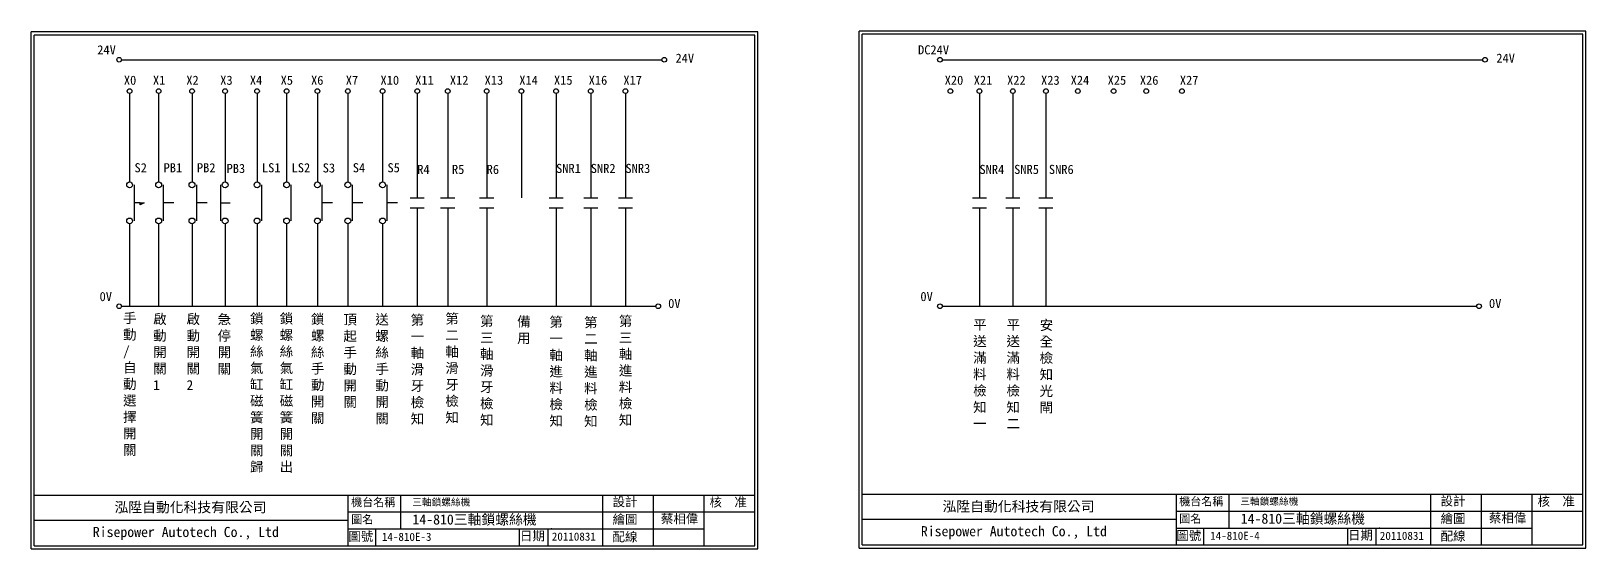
# Model space of a CAD drawing. Extents: x 143 to 1738, y -21 to 428.
# Drawn here: x 797 to 1411, y 224 to 428 of the extents above; entities that cross this region are included whole.
import ezdxf

# ---------------------------------------------------------------- set-up
doc = ezdxf.new("R2010")
doc.units = 0
doc.layers.get('0').update_dxf_attribs({"linetype": 'CONTINUOUS'})
for name, color, linetype in [('圖框層', 7, 'CONTINUOUS'), ('文字層', 4, 'CONTINUOUS'), ('標尺寸層', 3, 'CONTINUOUS')]:
    doc.layers.add(name, color=color, linetype=linetype)
doc.styles.add('CNS', font='romanc.shx', dxfattribs={"bigfont": 'chineset.shx'})
doc.styles.add('STSL', font='kaiu.ttf')

msp = doc.modelspace()

# ---------------------------------------------------------------- hatches: boundary and pattern name
at = {"layer": '標尺寸層'}
msp.add_hatch(color=7, dxfattribs=at).paths.add_polyline_path([(839.69, 359.52), (839.69, 360.24), (841.22, 360.24)])

# ---------------------------------------------------------------- linework, layer by layer
at = {"layer": '圖框層', "color": 7}
for p, q in [((1083.61, 427.71), (796.61, 427.71)), ((796.61, 223.74), (796.61, 427.71)), ((1082.36, 426.46), (797.86, 426.46)), ((797.86, 224.99), (797.86, 426.46)), ((1082.36, 224.99), (1082.36, 426.46)), ((1083.61, 223.74), (1083.61, 427.71)), ((1410.61, 428.02), (1123.61, 428.02)), ((1123.61, 224.05), (1123.61, 428.02)), ((1409.36, 426.77), (1124.86, 426.77)), ((1124.86, 225.3), (1124.86, 426.77)), ((1409.36, 225.3), (1409.36, 426.77)), ((1410.61, 224.05), (1410.61, 428.02)), ((797.86, 244.99), (908.35, 244.99)), ((908.35, 244.99), (1082.36, 244.99)), ((921.89, 224.99), (921.89, 244.99)), ((1022.36, 224.99), (1022.36, 244.99)), ((1042.36, 224.99), (1042.36, 244.99)), ((1062.36, 224.99), (1062.36, 244.99)), ((1124.86, 245.3), (1235.35, 245.3)), ((1235.35, 245.3), (1409.36, 245.3)), ((1248.89, 225.3), (1248.89, 245.3)), ((1349.36, 225.3), (1349.36, 245.3)), ((1369.36, 225.3), (1369.36, 245.3)), ((1389.36, 225.3), (1389.36, 245.3)), ((921.89, 238.32), (1082.36, 238.32)), ((1248.89, 238.63), (1409.36, 238.63)), ((921.89, 231.66), (1062.36, 231.66)), ((932.77, 224.99), (932.77, 231.74)), ((1248.89, 231.96), (1389.36, 231.96)), ((1259.77, 225.3), (1259.77, 232.05)), ((796.61, 223.74), (1083.61, 223.74)), ((797.86, 224.99), (1082.36, 224.99)), ((1123.61, 224.05), (1410.61, 224.05)), ((1124.86, 225.3), (1409.36, 225.3))]:
    msp.add_line(p, q, dxfattribs=at)
at = {"layer": '圖框層', "color": 4}
for p in [(1002.15, 231.66), (1329.15, 231.96)]:
    msp.add_point(p, dxfattribs=at)
at = {"layer": '標尺寸層', "color": 7}
for p, q in [((832.31, 416.74), (1045.74, 416.74)), ((1156.45, 416.74), (1369.88, 416.74)), ((835.51, 403.43), (835.51, 368.51)), ((846.99, 403.43), (846.99, 368.51)), ((860.16, 403.43), (860.16, 368.51)), ((873.23, 403.43), (873.23, 368.51)), ((885.83, 403.43), (885.83, 368.51)), ((897.53, 403.43), (897.53, 368.51)), ((909.68, 403.43), (909.68, 368.51)), ((921.7, 403.43), (921.7, 368.51)), ((921.7, 403.43), (921.7, 368.51)), ((935.4, 403.43), (935.4, 368.51)), ((935.4, 403.43), (935.4, 368.51)), ((949.11, 403.43), (949.11, 362.23)), ((961.14, 403.43), (961.14, 362.23)), ((976.52, 403.43), (976.52, 362.23)), ((990.22, 403.43), (990.22, 362.23)), ((1003.92, 403.43), (1003.92, 362.23)), ((1017.62, 403.43), (1017.62, 362.23)), ((1031.32, 403.43), (1031.32, 362.23)), ((1171.13, 403.43), (1171.13, 362.23)), ((1184.3, 403.43), (1184.3, 362.23)), ((1197.34, 403.43), (1197.34, 362.23)), ((837.36, 367.36), (837.36, 353.13)), ((848.84, 353.13), (848.84, 367.36)), ((862.01, 353.13), (862.01, 367.36)), ((871.39, 367.36), (871.39, 353.13)), ((887.68, 353.13), (887.68, 367.36)), ((899.38, 353.13), (899.38, 367.36)), ((911.53, 353.13), (911.53, 367.36)), ((923.55, 353.13), (923.55, 367.36)), ((937.26, 353.13), (937.26, 367.36)), ((839.69, 360.24), (837.36, 360.24)), ((839.69, 360.24), (841.22, 360.24)), ((841.22, 360.24), (839.69, 359.52)), ((839.69, 359.52), (839.69, 360.24)), ((852.92, 360.24), (848.84, 360.24)), ((866.09, 360.24), (862.01, 360.24)), ((871.39, 360.24), (875.25, 360.24)), ((915.61, 360.24), (911.53, 360.24)), ((927.63, 360.24), (923.55, 360.24)), ((941.34, 360.24), (937.26, 360.24)), ((946.32, 362.23), (951.89, 362.23)), ((946.32, 358.25), (951.89, 358.25)), ((949.11, 358.25), (949.11, 319.47)), ((958.35, 362.23), (963.92, 362.23)), ((958.35, 358.25), (963.92, 358.25)), ((961.14, 358.25), (961.14, 319.47)), ((973.73, 362.23), (979.3, 362.23)), ((973.73, 358.25), (979.3, 358.25)), ((976.52, 358.25), (976.52, 319.47)), ((1001.14, 362.23), (1006.71, 362.23)), ((1001.14, 358.25), (1006.71, 358.25)), ((1003.92, 358.25), (1003.92, 319.47)), ((1014.84, 362.23), (1020.41, 362.23)), ((1014.84, 358.25), (1020.41, 358.25)), ((1017.62, 358.25), (1017.62, 319.47)), ((1028.54, 362.23), (1034.11, 362.23)), ((1028.54, 358.25), (1034.11, 358.25)), ((1031.32, 358.25), (1031.32, 319.47)), ((1168.35, 362.23), (1173.92, 362.23)), ((1168.35, 358.25), (1173.92, 358.25)), ((1171.13, 358.25), (1171.13, 319.47)), ((1181.52, 362.23), (1187.08, 362.23)), ((1181.52, 358.25), (1187.08, 358.25)), ((1184.3, 358.25), (1184.3, 319.47)), ((1194.56, 362.23), (1200.13, 362.23)), ((1194.56, 358.25), (1200.13, 358.25)), ((1197.34, 358.25), (1197.34, 319.47)), ((835.51, 351.97), (835.51, 319.47)), ((846.99, 351.97), (846.99, 319.47)), ((860.16, 351.97), (860.16, 319.47)), ((873.23, 351.97), (873.23, 319.47)), ((885.83, 351.97), (885.83, 319.47)), ((897.53, 351.97), (897.53, 319.47)), ((909.68, 351.97), (909.68, 319.47)), ((921.7, 351.97), (921.7, 319.47)), ((935.4, 351.97), (935.4, 319.47)), ((832.51, 319.47), (1043.34, 319.47)), ((1156.66, 319.47), (1367.49, 319.47)), ((942.67, 231.66), (942.67, 244.99)), ((1269.67, 231.96), (1269.67, 245.3)), ((921.89, 234.99), (797.86, 234.99)), ((1248.89, 235.3), (1124.86, 235.3)), ((989.55, 224.99), (989.55, 231.66)), ((1000.82, 224.99), (1000.82, 231.66)), ((1316.55, 225.3), (1316.55, 231.96)), ((1327.82, 225.3), (1327.82, 231.96))]:
    msp.add_line(p, q, dxfattribs=at)
for centre, radius in [((831.39, 416.74), 0.92), ((1046.66, 416.74), 0.92), ((1155.53, 416.74), 0.92), ((1370.8, 416.74), 0.92), ((835.51, 404.35), 0.92), ((846.99, 404.35), 0.92), ((860.16, 404.35), 0.92), ((860.16, 404.35), 0.92), ((873.23, 404.35), 0.92), ((885.83, 404.35), 0.92), ((897.53, 404.35), 0.92), ((909.68, 404.35), 0.92), ((921.7, 404.35), 0.92), ((935.4, 404.35), 0.92), ((949.11, 404.35), 0.92), ((961.14, 404.35), 0.92), ((976.52, 404.35), 0.92), ((990.22, 404.35), 0.92), ((1003.92, 404.35), 0.92), ((1017.62, 404.35), 0.92), ((1031.32, 404.35), 0.92), ((1159.65, 404.35), 0.92), ((1171.13, 404.35), 0.92), ((1184.3, 404.35), 0.92), ((1184.3, 404.35), 0.92), ((1197.37, 404.35), 0.92), ((1209.97, 404.35), 0.92), ((1224.12, 404.35), 0.92), ((1236.97, 404.35), 0.92), ((1251.08, 404.35), 0.92), ((835.51, 367.36), 1.15), ((846.99, 367.36), 1.15), ((860.16, 367.36), 1.15), ((873.23, 367.36), 1.15), ((885.83, 367.36), 1.15), ((897.53, 367.36), 1.15), ((909.68, 367.36), 1.15), ((921.7, 367.36), 1.15), ((935.4, 367.36), 1.15), ((835.51, 353.13), 1.15), ((846.99, 353.13), 1.15), ((860.16, 353.13), 1.15), ((873.23, 353.13), 1.15), ((885.83, 353.13), 1.15), ((897.53, 353.13), 1.15), ((909.68, 353.13), 1.15), ((921.7, 353.13), 1.15), ((935.4, 353.13), 1.15), ((831.39, 319.47), 0.92), ((1044.26, 319.47), 0.92), ((1155.53, 319.47), 0.92), ((1368.41, 319.47), 0.92)]:
    msp.add_circle(centre, radius, dxfattribs=at)

# ---------------------------------------------------------------- texts
at = {"color": 4, "style": 'STSL'}
for p in [(947.21, 233.36), (1274.31, 233.67)]:
    msp.add_text('14-810三軸鎖螺絲機', height=4, dxfattribs=at).set_placement(p)
at = {"layer": '圖框層', "color": 4, "style": 'STSL'}
for s, height, p in [('24V', 3.6, (822.73, 418.84)), ('24V', 3.6, (1051.09, 415.55)), ('DC24V', 3.6, (1146.87, 418.84)), ('24V', 3.6, (1375.23, 415.55)), ('X0', 3.6, (833.25, 406.85)), ('X1', 3.6, (844.73, 406.85)), ('X2', 3.6, (857.9, 406.85)), ('X3', 3.6, (871.3, 406.85)), ('X4', 3.6, (883.01, 406.85)), ('X5', 3.6, (895.16, 406.85)), ('X6', 3.6, (907.17, 406.85)), ('X7', 3.6, (920.88, 406.85)), ('X10', 3.6, (934.58, 406.85)), ('X11', 3.6, (948.29, 406.85)), ('X12', 3.6, (961.99, 406.85)), ('X13', 3.6, (975.7, 406.85)), ('X14', 3.6, (989.4, 406.85)), ('X15', 3.6, (1003.1, 406.85)), ('X16', 3.6, (1016.8, 406.85)), ('X17', 3.6, (1030.5, 406.85)), ('X20', 3.6, (1157.39, 406.85)), ('X21', 3.6, (1168.87, 406.85)), ('X22', 3.6, (1182.04, 406.85)), ('X23', 3.6, (1195.45, 406.85)), ('X24', 3.6, (1207.15, 406.85)), ('X25', 3.6, (1221.74, 406.85)), ('X26', 3.6, (1234.47, 406.85)), ('X27', 3.6, (1250.26, 406.85)), ('S2', 3.6, (837.45, 372.32)), ('PB1', 3.6, (848.94, 372.32)), ('PB2', 3.6, (862.1, 372.32)), ('PB3', 3.6, (873.81, 372.04)), ('LS1', 3.6, (887.77, 372.32)), ('LS2', 3.6, (899.48, 372.32)), ('S3', 3.6, (911.77, 372.25)), ('S4', 3.6, (923.65, 372.32)), ('S5', 3.6, (937.35, 372.32)), ('R4', 3.6, (949.11, 371.66)), ('R5', 3.6, (962.81, 371.66)), ('R6', 3.6, (976.51, 371.66)), ('SNR1', 3.6, (1003.92, 372.05)), ('SNR2', 3.6, (1017.63, 372.05)), ('SNR3', 3.6, (1031.33, 372.05)), ('SNR4', 3.6, (1171.13, 371.66)), ('SNR5', 3.6, (1184.83, 371.66)), ('SNR6', 3.6, (1198.54, 371.66)), ('0V', 3.6, (823.66, 321.51)), ('0V', 3.6, (1048.19, 318.78)), ('0V', 3.6, (1147.8, 321.51)), ('0V', 3.6, (1372.34, 318.78)), ('泓陞自動化科技有限公司', 4, (829.55, 238.18)), ('三軸鎖螺絲機', 2.8, (947.14, 240.78)), ('設計', 3.6, (1026.25, 240.53)), ('核  准', 3.6, (1064.53, 240.4)), ('泓陞自動化科技有限公司', 4, (1156.55, 238.49)), ('三軸鎖螺絲機', 2.8, (1274.14, 241.09)), ('設計', 3.6, (1353.24, 240.84)), ('核  准', 3.6, (1391.53, 240.7)), ('繪圖', 3.6, (1026.25, 233.62)), ('繪圖', 3.6, (1353.24, 233.93)), ('Risepower Autotech Co., Ltd', 4, (820.99, 228.41)), ('圖號', 3.6, (921.89, 226.9)), ('14-810E-3', 3.2, (935.13, 226.91)), ('日期', 3.6, (989.69, 227.07)), ('配線', 3.6, (1026.25, 226.71)), ('Risepower Autotech Co., Ltd', 4, (1147.99, 228.72)), ('圖號', 3.6, (1248.89, 227.2)), ('14-810E-4', 3.2, (1262.23, 227.31)), ('日期', 3.6, (1316.69, 227.38)), ('配線', 3.6, (1353.24, 227.01))]:
    msp.add_text(s, height=height, dxfattribs=at).set_placement(p)
at = {"layer": '文字層', "color": 4, "style": 'STSL'}
for s, height, p in [('機台名稱', 3.2, (923.01, 240.55)), ('機台名稱', 3.2, (1250.01, 240.86)), ('圖名', 3.2, (923.01, 233.76)), ('蔡相偉', 3.6, (1045.33, 233.82)), ('圖名', 3.2, (1250.01, 234.06)), ('蔡相偉', 3.6, (1372.33, 234.13)), ('20110831', 3.2, (1002.23, 226.99)), ('20110831', 3.2, (1329.23, 227.3))]:
    msp.add_text(s, height=height, dxfattribs=at).set_placement(p)
at = {"layer": '標尺寸層', "color": 7, "char_height": 3.9, "attachment_point": 1, "style": 'CNS'}
for s, insert, width in [('{\\fDFKai-SB|b0|i0|c136|p65;手動\\P/\\P自動選擇開關}', (832.94, 316.75), 4.9608), ('{\\fDFKai-SB|b0|i0|c136|p65;啟動開關\\P1}', (844.83, 316.34), 4.9608), ('{\\fDFKai-SB|b0|i0|c136|p65;啟動開關\\P2}', (858, 316.34), 4.9608), ('{\\fDFKai-SB|b0|i0|c136|p65;急停開關}', (870.28, 316.28), 4.9608), ('{\\fDFKai-SB|b0|i0|c136|p65;鎖螺絲氣缸磁簧開關歸}', (883.08, 316.57), 4.9103), ('{\\fDFKai-SB|b0|i0|c136|p65;鎖螺絲氣缸磁簧開關出}', (894.79, 316.57), 4.9103), ('{\\fDFKai-SB|b0|i0|c136|p65;鎖螺絲手動\\P開關}', (907.13, 316.34), 4.9608), ('{\\fDFKai-SB|b0|i0|c136|p65;頂起\\P手動\\P開關}', (919.96, 316.16), 4.9608), ('{\\fDFKai-SB|b0|i0|c136|p65;送螺絲手動\\P開關}', (932.58, 316.2), 1.9086), ('{\\fDFKai-SB|b0|i0|c136|p65;第一軸滑牙檢知}', (946.5, 316.02), 5.4644), ('{\\fDFKai-SB|b0|i0|c136|p65;第二軸滑牙檢知}', (960.2, 316.53), 1.9126), ('{\\fDFKai-SB|b0|i0|c136|p65;第三軸滑牙檢知}', (973.91, 315.56), 6.4004), ('{\\fDFKai-SB|b0|i0|c136|p65;備用}', (988.55, 315.38), 3.1402), ('{\\fDFKai-SB|b0|i0|c136|p65;第一軸進料檢知}', (1001.31, 315.22), 6.2346), ('{\\fDFKai-SB|b0|i0|c136|p65;第二軸進料檢知}', (1015.01, 315.06), 6.8233), ('{\\fDFKai-SB|b0|i0|c136|p65;第三軸進料檢知}', (1028.72, 315.56), 6.4004), ('{\\fDFKai-SB|b0|i0|c136|p65;平送滿料檢知一}', (1168.64, 314.12), 4.1294), ('{\\fDFKai-SB|b0|i0|c136|p65;平送滿料檢知二}', (1181.8, 314.12), 4.1294), ('{\\fDFKai-SB|b0|i0|c136|p65;安全檢知光閘}', (1194.88, 314), 4.2968)]:
    msp.add_mtext(s, dxfattribs=dict(at, insert=insert, width=width))

doc.saveas('drawing.dxf')
